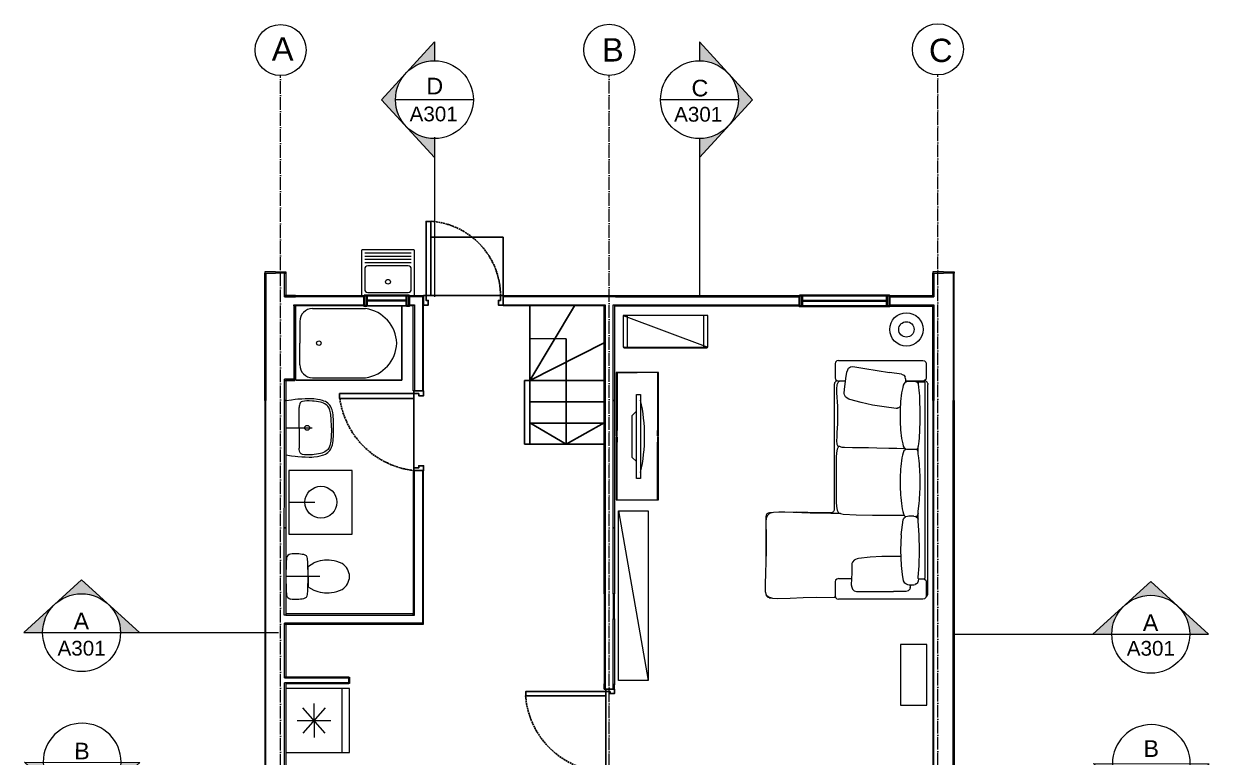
# Model space of a CAD drawing. Header units: metres. Extents: x 2187 to 7012, y 1292 to 6887.
# Drawn here: x 4467 to 5586, y 6195 to 6887 of the extents above; entities that cross this region are included whole.
import ezdxf

# ---------------------------------------------------------------- set-up
doc = ezdxf.new("R2010")
doc.units = ezdxf.units.M
doc.header["$LTSCALE"] = 5
doc.header["$MEASUREMENT"] = 0
doc.linetypes.add('ACAD_ISO02W100', pattern=[15, 12, -3])
doc.linetypes.add('ACAD_ISO04W100', pattern=[30, 24, -3, 0, -3])
doc.layers.get('0').update_dxf_attribs({"color": 30})
doc.layers.add('_AUX', color=210, linetype='Continuous', lineweight=18, plot=False)
doc.layers.add('A-ANNO-SCRN', color=30, linetype='Continuous')
for name, color, linetype, lineweight in [('A-ANNO-SYMB', 3, 'Continuous', 18), ('A-DETL-MCUT', 4, 'Continuous', 25), ('A-DOOR-FULL', 4, 'Continuous', 25), ('A-ELEV-MBE1', 7, 'Continuous', 35), ('A-ELEV-MBE2', 4, 'Continuous', 25), ('A-FURN', 8, 'Continuous', 18)]:
    doc.layers.add(name, color=color, linetype=linetype, lineweight=lineweight)
doc.styles.add('ARIAL', font='Arial.ttf')
doc.styles.get("Standard").update_dxf_attribs({"font": 'Arial.ttf'})

# ---------------------------------------------------------------- blocks, each defined once
blk = doc.blocks.new('Sezioni')
h = blk.add_hatch(color=256)
h.dxf.hatch_style = 1
h.paths.add_polyline_path([(52264, 47220.9), (52417.6, 47220.9, -1), (53052.6, 47220.9), (53206.2, 47220.9), (52735.1, 47651.7)])
blk.add_lwpolyline([(52264, 47220.9), (53206.2, 47220.9), (52735.1, 47651.7)], close=True)
blk.add_circle((52735.1, 47220.9), 317.5)

msp = doc.modelspace()

# ---------------------------------------------------------------- hatches: boundary and pattern name
at = {"layer": 'A-ANNO-SCRN'}
h = msp.add_hatch(color=3, dxfattribs=at)
h.dxf.hatch_style = 1
h.paths.add_polyline_path([(5131.9, 6790.4), (5154.7, 6815.2), (5131.9, 6840, -0.187354), (5141.6, 6815.2, -0.187354)])
h.paths.add_polyline_path([(5131.9, 6790.4, -0.210523), (5104.8, 6778.5), (5104.8, 6760.7)])
at = {"layer": 'A-ANNO-SYMB'}
h = msp.add_hatch(color=256, dxfattribs=at)
h.dxf.hatch_style = 1
h.paths.add_polyline_path([(4854.8, 6869.7), (4854.8, 6852, 1), (4854.8, 6778.5), (4854.8, 6760.7), (4804.9, 6815.2)])
h = msp.add_hatch(color=256, dxfattribs=at)
h.dxf.hatch_style = 1
h.paths.add_polyline_path([(5104.8, 6869.7), (5104.8, 6852, -0.210523), (5131.9, 6840)])

# ---------------------------------------------------------------- linework, layer by layer
at = {"layer": '_AUX', "color": 0}
msp.add_lwpolyline([(4774.8, 6259.9), (4714.7, 6259.9), (4714.7, 6199.8), (4774.8, 6199.8)], close=True, dxfattribs=at)
at = {"layer": 'A-ANNO-SYMB', "linetype": 'ACAD_ISO04W100', "ltscale": 0.1}
for p, q in [((4709.7, 5703.3), (4709.7, 6837.9)), ((5019.7, 5703.5), (5019.7, 6838)), ((5329.7, 5704.1), (5329.7, 6838.6))]:
    msp.add_line(p, q, dxfattribs=at)
at = {"layer": 'A-ANNO-SYMB'}
for p, q in [((4891.5, 6815.2), (4818, 6815.2)), ((5141.6, 6815.2), (5068.1, 6815.2)), ((4854.8, 6779.8), (4854.8, 6629.4)), ((5104.8, 6778.5), (5104.8, 6629.4)), ((4557.3, 6312.7), (4707.8, 6312.7)), ((5344.6, 6311.2), (5495.1, 6311.2))]:
    msp.add_line(p, q, dxfattribs=at)
at = {"layer": 'A-ANNO-SYMB', "color": 7}
for p, q in [((4722.2, 6620.7), (4722.2, 6550.6)), ((4723.2, 6550.6), (4723.2, 6620.7)), ((5024.5, 6621.9), (5199.1, 6621.9)), ((5024.5, 6620.9), (5201.6, 6620.5)), ((5025.6, 6630.5), (5201.6, 6630.5)), ((5025.6, 6629.4), (5199.1, 6629.4)), ((5281.6, 6630.5), (5324.8, 6630.5)), ((5284.1, 6629.4), (5326, 6629.4)), ((5284.1, 6621.9), (5326, 6621.9)), ((5281.6, 6620.5), (5324.8, 6620.5)), ((4722.2, 6550.6), (4714.7, 6550.6)), ((5015, 6459.5), (5015, 6259.3)), ((4714.7, 6411.5), (4714.7, 6329.2)), ((5016, 6349.4), (5016, 6260)), ((5024.5, 6349.4), (5023.5, 6349.4)), ((5023.5, 6349.4), (5023.5, 6325.7)), ((5024.5, 6325.7), (5024.5, 6349.4)), ((4714.7, 6320.7), (4714.7, 6270)), ((4714.7, 6265.5), (4714.7, 6206.3)), ((5024.5, 6259.3), (5024.5, 6264.3))]:
    msp.add_line(p, q, dxfattribs=at)
at = {"layer": 'A-ANNO-SYMB', "color": 7, "ltscale": 0.25}
msp.add_line((4786.5, 6630.5), (4835.5, 6630.5), dxfattribs=at)
at = {"layer": 'A-ANNO-SYMB'}
for points in [[(4854.8, 6778.5), (4854.8, 6760.7), (4804.9, 6815.2), (4854.8, 6869.7), (4854.8, 6852)], [(5104.8, 6778.5), (5104.8, 6760.7), (5154.7, 6815.2), (5104.8, 6869.7), (5104.8, 6852)]]:
    msp.add_lwpolyline(points, dxfattribs=at)
at = {"layer": 'A-ANNO-SYMB', "color": 7}
for points in [[(4704.9, 6652.8), (4694.7, 6652.8), (4694.7, 6651.7), (4704.9, 6651.7)], [(4704.9, 6652.8), (4714.7, 6652.8), (4714.7, 6651.7), (4704.9, 6651.7)], [(4713.5, 6629.4), (4713.5, 6651.7), (4714.7, 6651.7), (4714.7, 6629.4)], [(5335, 6652.8), (5324.8, 6652.8), (5324.8, 6651.7), (5335, 6651.7)], [(5324.8, 6629.4), (5324.8, 6651.7), (5326, 6651.7), (5326, 6629.4)], [(5335, 6652.8), (5345.2, 6652.8), (5345.2, 6651.7), (5335, 6651.7)], [(4723.7, 6630.5), (4713.5, 6630.5), (4713.5, 6629.4), (4723.7, 6629.4)], [(4788.5, 6629.4), (4714.7, 6629.4), (4714.7, 6630.5), (4788.5, 6630.5)], [(4722.2, 6620.7), (4722.2, 6620.7), (4722.2, 6621.9), (4788.5, 6621.9)], [(4788.5, 6620.7), (4722.2, 6620.7)], [(4844.5, 6630.5), (4844.5, 6629.4), (4831, 6629.4), (4831, 6630.5), (4844.5, 6630.5)], [(4831, 6621.9), (4834.8, 6621.9), (4834.8, 6620.7), (4831, 6620.7)], [(5025.6, 6629.4), (4919.6, 6629.4), (4919.6, 6630.5), (5025.6, 6630.5)], [(5326, 6621.9), (5326, 6531.6), (5324.8, 6531.6), (5324.8, 6621.9)], [(4714.7, 6550.6), (4714.7, 6531.6), (4713.5, 6531.6), (4713.5, 6551.7)], [(4723.2, 6551.7), (4713.5, 6551.7), (4713.5, 6550.6), (4723.2, 6550.6)], [(5015, 6349.4), (5015, 6411.5), (5016, 6411.5), (5016, 6349.4)], [(5023.5, 6349.4), (5023.5, 6411.5), (5024.5, 6411.5), (5024.5, 6349.4)], [(4713.5, 6270), (4713.5, 6321.7)], [(5023.5, 6259.3), (5023.5, 6325.7), (5024.5, 6325.7), (5024.5, 6263.6)], [(4713.5, 6270), (4774.2, 6270), (4774.2, 6270.6), (4713.5, 6270.6)], [(4714.7, 6206.3), (4714.7, 6171.2), (4713.5, 6171.2), (4713.5, 6265.5)], [(4714.7, 6264.9), (4774.2, 6264.9), (4774.2, 6265.5), (4713.5, 6265.5)]]:
    msp.add_lwpolyline(points, dxfattribs=at)
for points in [[(4694.7, 6531.6), (4694.7, 6651.7), (4695.9, 6651.7), (4695.9, 6531.6)], [(5345.2, 6531.6), (5345.2, 6651.7), (5344, 6651.7), (5344, 6531.6)], [(4836, 6621.9), (4836, 6540.6), (4834.8, 6540.6), (4834.8, 6621.9)], [(4844.5, 6629.4), (4843.5, 6629.4), (4843.5, 6540.6), (4844.5, 6540.6)], [(4919.6, 6621.9), (5016, 6621.9), (5016, 6620.9), (4919.6, 6620.9)], [(5016, 6620.9), (5016, 6531.6), (5015, 6531.6), (5015, 6620.9)], [(5024.5, 6621.9), (5024.5, 6531.6), (5023.5, 6531.6), (5023.5, 6621.9)], [(4695.9, 6411.5), (4695.9, 6531.6), (4694.7, 6531.6), (4694.7, 6411.5)], [(4713.1, 6329.2), (4713.5, 6531.6), (4714.7, 6531.6), (4714.7, 6329.2)], [(5016, 6531.6), (5016, 6411.5), (5015, 6411.5), (5015, 6531.6)], [(5024.5, 6531.6), (5024.5, 6411.5), (5023.5, 6411.5), (5023.5, 6531.6)], [(5326, 6411.5), (5326, 6531.6), (5324.8, 6531.6), (5324.8, 6411.5)], [(5344, 6411.5), (5344, 6531.6), (5345.2, 6531.6), (5345.2, 6411.5)], [(4836, 6465.5), (4834.6, 6465.5), (4834.6, 6329.2), (4836, 6329.2)], [(4843.5, 6321.7), (4844.5, 6321.7), (4844.5, 6465.5), (4843.5, 6465.5)], [(4695.9, 6291.3), (4695.9, 6411.5), (4694.7, 6411.5), (4694.7, 6291.3)], [(5326, 6291.3), (5326, 6411.5), (5324.8, 6411.5), (5324.8, 6291.3)], [(5344, 6291.3), (5344, 6411.5), (5345.2, 6411.5), (5345.2, 6291.3)], [(4834.6, 6329.2), (4834.6, 6330.4), (4714.7, 6330.4), (4714.7, 6329.2)], [(4844.5, 6320.7), (4844.5, 6321.7), (4713.5, 6321.7), (4713.5, 6320.7)], [(4695.9, 6171.2), (4695.9, 6291.3), (4694.7, 6291.3), (4694.7, 6171.2)], [(5326, 6171.2), (5326, 6291.3), (5324.8, 6291.3), (5324.8, 6171.2)], [(5344, 6171.2), (5344, 6291.3), (5345.2, 6291.3), (5345.2, 6171.2)], [(4774.2, 6264.9), (4774.2, 6270.6), (4774.8, 6270.6), (4774.8, 6264.9)]]:
    msp.add_lwpolyline(points, close=True, dxfattribs=at)
at = {"layer": 'A-ANNO-SYMB'}
for centre, radius in [((4709.7, 6862), 24.1), ((5019.7, 6862.2), 24.1), ((5329.7, 6862.7), 24.1), ((4854.8, 6815.2), 36.7), ((5104.8, 6815.2), 36.7)]:
    msp.add_circle(centre, radius, dxfattribs=at)
at = {"layer": 'A-DETL-MCUT'}
for p, q in [((4824.2, 6550.7), (4824.2, 6620.7)), ((4847, 6630.5), (4917.1, 6630.5)), ((4722.2, 6550.6), (4723.2, 6550.6)), ((4724.2, 6550.7), (4824.2, 6550.7)), ((5015, 6264.3), (5015, 6259.3)), ((5015, 6259.3), (5016.5, 6259.3)), ((5016, 6260), (5016, 6259.3))]:
    msp.add_line(p, q, dxfattribs=at)
at = {"layer": 'A-DETL-MCUT', "color": 0}
msp.add_line((4713.5, 6411.5), (4714.7, 6411.5), dxfattribs=at)
at = {"layer": 'A-DETL-MCUT', "color": 4}
for points in [[(4788.5, 6630.5), (4791, 6630.5), (4791, 6620.7), (4788.5, 6620.7)], [(4828.5, 6630.5), (4831, 6630.5), (4831, 6620.7), (4828.5, 6620.7)]]:
    msp.add_lwpolyline(points, close=True, dxfattribs=at)
at = {"layer": 'A-DOOR-FULL'}
for p, q in [((4835.5, 6468), (4835.5, 6538.1)), ((5016.5, 6181.5), (5016.5, 6253.1))]:
    msp.add_line(p, q, dxfattribs=at)
for points in [[(4851.5, 6700.5), (4851.5, 6630.5), (4847, 6630.5), (4847, 6700.5), (4851.5, 6700.5)], [(4847, 6630.5), (4844.5, 6630.5), (4844.5, 6621.5), (4849, 6621.5), (4849, 6626), (4847, 6626), (4847, 6630.5)], [(4917.1, 6630.5), (4919.6, 6630.5), (4919.6, 6621.5), (4915.1, 6621.5), (4915.1, 6626), (4917.1, 6626), (4917.1, 6630.5)], [(4765.4, 6533.6), (4835.5, 6533.6), (4835.5, 6538.1), (4765.4, 6538.1), (4765.4, 6533.6)], [(4835.5, 6538.1), (4835.5, 6540.6), (4844.5, 6540.6), (4844.5, 6536.1), (4840, 6536.1), (4840, 6538.1), (4835.5, 6538.1)], [(4835.5, 6468), (4835.5, 6465.5), (4844.5, 6465.5), (4844.5, 6470), (4840, 6470), (4840, 6468), (4835.5, 6468)], [(4940.9, 6253.1), (5016.5, 6253.1), (5016.5, 6257.1), (4940.9, 6257.1), (4940.9, 6253.1)], [(5016.5, 6257.1), (5016.5, 6259.3), (5024.5, 6259.3), (5024.5, 6255.3), (5020.5, 6255.3), (5020.5, 6257.1), (5016.5, 6257.1)]]:
    msp.add_lwpolyline(points, dxfattribs=at)
at = {"layer": 'A-DOOR-FULL', "linetype": 'ACAD_ISO02W100', "ltscale": 0.03}
for centre, radius, start, end in [((4846.8, 6630.4), 70.3, 0.0864, 86.1093), ((4844.3, 6544.7), 79.6, 188.0383, 264.0295), ((5018.2, 6259), 77.6, 184.4047, 268.7104)]:
    msp.add_arc(centre, radius, start, end, dxfattribs=at)
at = {"layer": 'A-ELEV-MBE1', "color": 0}
msp.add_line((4791, 6630.5), (4828.5, 6630.5), dxfattribs=at)
at = {"layer": 'A-ELEV-MBE1', "color": 4, "linetype": 'Continuous'}
for p, q in [((4791, 6625.8), (4828.5, 6625.8)), ((5201.6, 6625.6), (5281.6, 6625.6))]:
    msp.add_line(p, q, dxfattribs=at)
at = {"layer": 'A-ELEV-MBE1'}
for p, q in [((5199.1, 6630.5), (5284.1, 6630.5)), ((5199.1, 6620.5), (5284.1, 6620.5))]:
    msp.add_line(p, q, dxfattribs=at)
at = {"layer": 'A-ELEV-MBE1', "color": 4}
for points in [[(4788.5, 6630.7), (4791, 6630.7), (4791, 6620.7), (4788.5, 6620.7)], [(4828.5, 6630.5), (4831, 6630.5), (4831, 6620.7), (4828.5, 6620.7)], [(5199.1, 6630.5), (5201.6, 6630.5), (5201.6, 6620.5), (5199.1, 6620.5)], [(5281.6, 6630.5), (5284.1, 6630.5), (5284.1, 6620.5), (5281.6, 6620.5)]]:
    msp.add_lwpolyline(points, close=True, dxfattribs=at)
at = {"layer": 'A-ELEV-MBE2', "color": 7}
msp.add_line((4788.5, 6620.7), (4831, 6620.7), dxfattribs=at)
at = {"layer": 'A-ELEV-MBE2'}
for p, q in [((4944.9, 6590.2), (4979.2, 6589.8)), ((4979.2, 6589.8), (4979.2, 6490.5)), ((4939.9, 6550.4), (4939.9, 6490.3)), ((4944.9, 6550.4), (4944.9, 6490.3)), ((4944.9, 6510.5), (4979.2, 6490.5)), ((4979.2, 6490.5), (5015, 6510.5)), ((4939.9, 6490.3), (4944.9, 6490.3))]:
    msp.add_line(p, q, dxfattribs=at)
for points in [[(4851.5, 6685.5), (4919.6, 6685.5), (4919.6, 6630.5), (4847, 6630.5), (4847, 6685.5)], [(4944.9, 6550.4), (4944.9, 6620.9)], [(4944.9, 6550.4), (4986.9, 6620.9)], [(4944.9, 6550.4), (5015, 6585.9)], [(4944.9, 6550.4), (4939.9, 6550.4)], [(4944.9, 6550.4), (5015, 6550.4)], [(4944.9, 6530.4), (5015, 6530.4)], [(4944.9, 6510.3), (5015, 6510.3)], [(4944.9, 6490.3), (5015, 6490.3)]]:
    msp.add_lwpolyline(points, dxfattribs=at)
at = {"layer": 'A-FURN', "ltscale": 0.25}
for p, q in [((4786, 6673), (4786, 6631)), ((4835.5, 6673.5), (4786.5, 6673.5)), ((4833, 6670.5), (4789, 6670.5)), ((4833, 6667.5), (4789, 6667.5)), ((4836, 6631), (4836, 6673)), ((4833, 6664.5), (4789, 6664.5)), ((4833, 6661.5), (4789, 6661.5)), ((4789, 6655.5), (4789, 6636.5)), ((4830, 6658.5), (4792, 6658.5)), ((4833, 6636.5), (4833, 6655.5)), ((4792, 6633.5), (4830, 6633.5))]:
    msp.add_line(p, q, dxfattribs=at)
at = {"layer": 'A-FURN'}
for p, q in [((4724.2, 6550.7), (4724.2, 6620.7)), ((4739.8, 6618.2), (4789.9, 6618.2)), ((5112.7, 6611.8), (5032.7, 6611.8)), ((5032.7, 6611.8), (5032.7, 6581.8)), ((5032.7, 6611.8), (5112.7, 6581.8)), ((5112.7, 6581.8), (5112.7, 6611.8)), ((4727.8, 6606.2), (4727.8, 6585.7)), ((4727.8, 6565.1), (4727.8, 6585.7)), ((5032.7, 6581.8), (5112.7, 6581.8)), ((5233.1, 6567.7), (5232.7, 6566.1)), ((5232.7, 6566.1), (5232.7, 6553.1)), ((5234.3, 6568.9), (5233.1, 6567.7)), ((5235.9, 6569.3), (5234.3, 6568.9)), ((5235.9, 6569.3), (5315.5, 6569.3)), ((5315.5, 6569.3), (5317.1, 6568.9)), ((5317.1, 6568.9), (5318.3, 6567.7)), ((5318.3, 6567.7), (5318.7, 6566.1)), ((5318.7, 6566.1), (5318.7, 6553.1)), ((5066.1, 6557.9), (5026.1, 6557.9)), ((5026.1, 6557.9), (5026.1, 6498.4)), ((5026.1, 6557.9), (5026.1, 6498.4)), ((5026.1, 6557.9), (5046.1, 6557.9)), ((5026.1, 6557.9), (5027.1, 6557.9)), ((5027.1, 6557.9), (5027.1, 6552.9)), ((5065.1, 6557.9), (5065.1, 6552.9)), ((5066.1, 6498.4), (5066.1, 6557.9)), ((5243, 6552.3), (5243.7, 6558.3)), ((5243.7, 6558.3), (5244.6, 6560.4)), ((5244.6, 6560.4), (5245.4, 6562.1)), ((5245.4, 6562.1), (5247.2, 6563.3)), ((5247.2, 6563.3), (5249.4, 6563.5)), ((5249.4, 6563.5), (5260.9, 6561.7)), ((5260.9, 6561.7), (5272.5, 6559.9)), ((5272.5, 6559.9), (5284, 6558.1)), ((5295.5, 6556.4), (5284, 6558.1)), ((5295.5, 6556.4), (5297.6, 6555.5)), ((5297.6, 6555.5), (5298.9, 6553.8)), ((5299.1, 6551.9), (5298.9, 6553.8)), ((4739.8, 6553.1), (4789.9, 6553.1)), ((5027.1, 6552.9), (5026.1, 6552.9)), ((5027.1, 6552.9), (5027.1, 6503.4)), ((5065.1, 6552.9), (5066.1, 6552.9)), ((5065.1, 6552.9), (5065.1, 6503.4)), ((5232.7, 6553.1), (5233.1, 6551.5)), ((5233.1, 6551.5), (5234.3, 6550.3)), ((5233.1, 6551.5), (5233.1, 6551.5)), ((5234.3, 6550.3), (5235.9, 6549.9)), ((5234.3, 6550.3), (5234.3, 6550.3)), ((5242.7, 6549.9), (5235.9, 6549.9)), ((5235.9, 6549.9), (5235.9, 6549.9)), ((5241.2, 6538.2), (5241.7, 6542.3)), ((5241.7, 6542.3), (5242.3, 6547)), ((5242.3, 6547), (5243, 6552.3)), ((5299.1, 6551.9), (5299.3, 6549.7)), ((5299.3, 6549.7), (5299.1, 6548.8)), ((5299.1, 6548.7), (5299.1, 6548.8)), ((5299.1, 6548.7), (5299.1, 6548.7)), ((5315.5, 6549.9), (5299.3, 6549.9)), ((5311.2, 6548.9), (5311.1, 6548.4)), ((5311.1, 6547.4), (5311.1, 6548.4)), ((5311.2, 6548.9), (5311.5, 6549.2)), ((5311.5, 6549.2), (5311.9, 6549.3)), ((5311.9, 6549.3), (5316.6, 6549.3)), ((5317.1, 6550.3), (5315.5, 6549.9)), ((5315.5, 6549.9), (5315.5, 6549.9)), ((5316.6, 6549.3), (5317, 6549.2)), ((5317, 6549.2), (5317.3, 6548.9)), ((5318.3, 6551.5), (5317.1, 6550.3)), ((5317.3, 6548.9), (5317.4, 6548.4)), ((5317.4, 6548.4), (5317.4, 6364.2)), ((5318.7, 6553.1), (5318.3, 6551.5)), ((5319.8, 6548.3), (5319.5, 6549)), ((5320.1, 6547.6), (5319.8, 6548.3)), ((5320.1, 6547.6), (5320.2, 6546.8)), ((5320.2, 6349.4), (5320.2, 6546.8)), ((4719.9, 6532), (4714.7, 6531.3)), ((4714.7, 6531.3), (4714.7, 6505.8)), ((4723.5, 6532.4), (4719.9, 6532)), ((4726, 6532.7), (4723.5, 6532.4)), ((4729.8, 6533), (4726, 6532.7)), ((4732.9, 6533.2), (4729.8, 6533)), ((4734.4, 6531.2), (4732.1, 6531)), ((4736.6, 6533.3), (4732.9, 6533.2)), ((4736.6, 6531.2), (4734.4, 6531.2)), ((4739.1, 6533.2), (4736.6, 6533.3)), ((4739.7, 6531.1), (4736.6, 6531.2)), ((4741, 6533.1), (4739.1, 6533.2)), ((4741.5, 6530.9), (4739.7, 6531.1)), ((4744.5, 6532.6), (4741, 6533.1)), ((4746.9, 6532.2), (4744.5, 6532.6)), ((4749.3, 6531.6), (4746.9, 6532.2)), ((4750.6, 6531.1), (4749.3, 6531.6)), ((4752, 6530.5), (4750.6, 6531.1)), ((5241.6, 6536.9), (5241.2, 6538.2)), ((5242.7, 6534.9), (5241.6, 6536.9)), ((5244.1, 6533.9), (5242.7, 6534.9)), ((5245.6, 6532.9), (5244.1, 6533.9)), ((5246.7, 6532.5), (5245.6, 6532.9)), ((5257.2, 6529.6), (5246.7, 6532.5)), ((4727.4, 6527.3), (4727.3, 6526.1)), ((4727.3, 6526.1), (4727.3, 6524.9)), ((4727.3, 6505.8), (4727.3, 6524.9)), ((4727.7, 6528.5), (4727.4, 6527.3)), ((4728.3, 6529.5), (4727.7, 6528.5)), ((4729.1, 6530.2), (4728.3, 6529.5)), ((4730.3, 6530.8), (4729.1, 6530.2)), ((4732.1, 6531), (4730.3, 6530.8)), ((4743.4, 6530.7), (4741.5, 6530.9)), ((4745.5, 6530.3), (4743.4, 6530.7)), ((4747.2, 6529.9), (4745.5, 6530.3)), ((4748.7, 6529.6), (4747.2, 6529.9)), ((4750.2, 6529), (4748.7, 6529.6)), ((4751.5, 6528.4), (4750.2, 6529)), ((4752.8, 6527.4), (4751.5, 6528.4)), ((4753.1, 6529.9), (4752, 6530.5)), ((4753.5, 6526.8), (4752.8, 6527.4)), ((4754.1, 6529.1), (4753.1, 6529.9)), ((4754.2, 6526.1), (4753.5, 6526.8)), ((4755.2, 6528.1), (4754.1, 6529.1)), ((4754.8, 6525.2), (4754.2, 6526.1)), ((4755.4, 6524.4), (4754.8, 6525.2)), ((4756, 6527.1), (4755.2, 6528.1)), ((4755.8, 6523.4), (4755.4, 6524.4)), ((4756.2, 6522.4), (4755.8, 6523.4)), ((4756.7, 6526.1), (4756, 6527.1)), ((4756.5, 6521.2), (4756.2, 6522.4)), ((4756.8, 6519.9), (4756.5, 6521.2)), ((4757.3, 6525.1), (4756.7, 6526.1)), ((4757, 6518.4), (4756.8, 6519.9)), ((4757.8, 6524.1), (4757.3, 6525.1)), ((4758.3, 6522.9), (4757.8, 6524.1)), ((4758.6, 6521.6), (4758.3, 6522.9)), ((4758.9, 6519.9), (4758.6, 6521.6)), ((4759.2, 6518), (4758.9, 6519.9)), ((5267.9, 6527.3), (5257.2, 6529.6)), ((5278.9, 6525.5), (5267.9, 6527.3)), ((5290.2, 6524.1), (5278.9, 6525.5)), ((5291.4, 6524.2), (5290.2, 6524.1)), ((5292.3, 6524.6), (5291.4, 6524.2)), ((5292.3, 6524.6), (5294.3, 6525.8)), ((5294.3, 6525.8), (5294.5, 6526.3)), ((4757.2, 6516.8), (4757, 6518.4)), ((4757.3, 6515.1), (4757.2, 6516.8)), ((4757.4, 6513.4), (4757.3, 6515.1)), ((4757.5, 6511.6), (4757.4, 6513.4)), ((4757.6, 6509.6), (4757.5, 6511.6)), ((4757.6, 6507.5), (4757.6, 6509.6)), ((4759.4, 6516.1), (4759.2, 6518)), ((4759.5, 6514), (4759.4, 6516.1)), ((4759.6, 6511.9), (4759.5, 6514)), ((4759.7, 6509.6), (4759.6, 6511.9)), ((4759.7, 6507.3), (4759.7, 6509.7)), ((4714.7, 6505.8), (4714.7, 6480.3)), ((4714.7, 6505.8), (4739.5, 6505.8)), ((4727.3, 6505.8), (4727.3, 6486.7)), ((4757.4, 6498.1), (4757.3, 6496.5)), ((4757.5, 6499.9), (4757.4, 6498.1)), ((4757.6, 6501.9), (4757.5, 6499.9)), ((4757.6, 6505.8), (4757.6, 6507.5)), ((4757.6, 6505.8), (4757.6, 6504)), ((4757.6, 6504), (4757.6, 6501.9)), ((4759.4, 6495.5), (4759.5, 6497.6)), ((4759.5, 6497.5), (4759.6, 6499.6)), ((4759.6, 6499.6), (4759.7, 6501.9)), ((4759.7, 6505.8), (4759.7, 6507.3)), ((4759.7, 6504.2), (4759.7, 6505.8)), ((4759.7, 6501.9), (4759.7, 6504.2)), ((5027.1, 6503.4), (5026.1, 6503.4)), ((5026.1, 6498.4), (5027.1, 6498.4)), ((5027.1, 6498.4), (5027.1, 6503.4)), ((5065.1, 6498.4), (5065.1, 6503.4)), ((5065.1, 6503.4), (5066.1, 6503.4)), ((5066.1, 6498.4), (5065.1, 6498.4)), ((4727.3, 6485.4), (4727.3, 6486.7)), ((4754.8, 6486.3), (4754.2, 6485.5)), ((4755.4, 6487.2), (4754.8, 6486.3)), ((4755.8, 6488.1), (4755.4, 6487.2)), ((4756.2, 6489.2), (4755.8, 6488.1)), ((4756.5, 6490.3), (4756.2, 6489.2)), ((4756.8, 6491.6), (4756.5, 6490.3)), ((4756.7, 6485.4), (4757.3, 6486.5)), ((4757, 6493.1), (4756.8, 6491.6)), ((4757.2, 6494.7), (4757, 6493.1)), ((4757.3, 6496.5), (4757.2, 6494.7)), ((4757.3, 6486.5), (4757.8, 6487.5)), ((4757.8, 6487.5), (4758.3, 6488.7)), ((4758.3, 6488.7), (4758.6, 6489.9)), ((4758.6, 6489.9), (4758.9, 6491.6)), ((4758.9, 6491.6), (4759.2, 6493.5)), ((4759.2, 6493.5), (4759.4, 6495.5)), ((5026.1, 6497.4), (5026.1, 6437.9)), ((5027.1, 6497.4), (5026.1, 6497.4)), ((5027.1, 6492.4), (5026.1, 6492.4)), ((5027.1, 6497.4), (5027.1, 6492.4)), ((5027.1, 6442.9), (5027.1, 6492.4)), ((5065.1, 6497.4), (5065.1, 6492.4)), ((5065.1, 6497.4), (5066.1, 6497.4)), ((5065.1, 6442.9), (5065.1, 6492.4)), ((5065.1, 6492.4), (5066.1, 6492.4)), ((5066.1, 6437.9), (5066.1, 6497.4)), ((5311.1, 6481.1), (5311.1, 6488.3)), ((4714.7, 6480.3), (4719.9, 6479.5)), ((4719.9, 6479.5), (4723.5, 6479.1)), ((4723.5, 6479.1), (4726, 6478.8)), ((4726, 6478.8), (4729.8, 6478.5)), ((4727.4, 6484.2), (4727.3, 6485.4)), ((4727.7, 6483), (4727.4, 6484.2)), ((4728.3, 6482.1), (4727.7, 6483)), ((4729.1, 6481.3), (4728.3, 6482.1)), ((4730.3, 6480.8), (4729.1, 6481.3)), ((4729.8, 6478.5), (4732.9, 6478.4)), ((4732.1, 6480.5), (4730.3, 6480.8)), ((4734.4, 6480.4), (4732.1, 6480.5)), ((4732.9, 6478.4), (4736.6, 6478.2)), ((4736.6, 6480.3), (4734.4, 6480.4)), ((4739.7, 6480.5), (4736.6, 6480.3)), ((4736.6, 6478.2), (4739.1, 6478.3)), ((4739.1, 6478.3), (4741, 6478.5)), ((4741.5, 6480.6), (4739.7, 6480.5)), ((4741, 6478.5), (4744.5, 6478.9)), ((4743.4, 6480.9), (4741.5, 6480.6)), ((4745.5, 6481.2), (4743.4, 6480.9)), ((4744.5, 6478.9), (4746.9, 6479.4)), ((4747.2, 6481.6), (4745.5, 6481.2)), ((4746.9, 6479.4), (4749.3, 6480)), ((4748.7, 6482), (4747.2, 6481.6)), ((4750.2, 6482.5), (4748.7, 6482)), ((4749.3, 6480), (4750.6, 6480.4)), ((4751.5, 6483.2), (4750.2, 6482.5)), ((4750.6, 6480.4), (4752, 6481)), ((4752.8, 6484.1), (4751.5, 6483.2)), ((4752, 6481), (4753.1, 6481.7)), ((4753.5, 6484.8), (4752.8, 6484.1)), ((4753.1, 6481.7), (4754.1, 6482.5)), ((4754.2, 6485.5), (4753.5, 6484.8)), ((4754.1, 6482.5), (4755.2, 6483.5)), ((4755.2, 6483.5), (4756, 6484.4)), ((4756, 6484.4), (4756.7, 6485.4)), ((5027.1, 6442.9), (5026.1, 6442.9)), ((5027.1, 6437.9), (5027.1, 6442.9)), ((5065.1, 6437.9), (5065.1, 6442.9)), ((5065.1, 6442.9), (5066.1, 6442.9)), ((5026.1, 6437.9), (5066.1, 6437.9)), ((5028.5, 6267.6), (5028.5, 6427.6)), ((5028.5, 6427.6), (5056.5, 6427.6)), ((5028.5, 6427.6), (5056.5, 6267.6)), ((5056.5, 6427.6), (5056.5, 6267.6)), ((5296.9, 6419.1), (5297.7, 6420.7)), ((5297.7, 6420.7), (5299.3, 6421.8)), ((5299, 6421.9), (5299.3, 6421.8)), ((5307.1, 6422.5), (5308.2, 6422.1)), ((5308.2, 6422.1), (5308.3, 6422.1)), ((5309.3, 6421.8), (5310.7, 6420.7)), ((5310.3, 6422.9), (5311, 6424.6)), ((5310.3, 6422.9), (5310.3, 6422.9)), ((5310.7, 6420.7), (5311.1, 6419.8)), ((5311.1, 6424.9), (5311, 6424.6)), ((5311.1, 6417.7), (5311.1, 6427.3)), ((5295.1, 6404.8), (5296.9, 6419.1)), ((5295.1, 6404.8), (5294.5, 6390.4)), ((5294.5, 6390.4), (5295.1, 6376.1)), ((4735.8, 6365.6), (4735.8, 6375.1)), ((4736.1, 6375.5), (4740.9, 6378.5)), ((5249.2, 6379.1), (5248.5, 6377.8)), ((5248.5, 6377.8), (5248.5, 6373.7)), ((5250.6, 6380.9), (5249.2, 6379.1)), ((5252.1, 6381.7), (5250.6, 6380.9)), ((5253.7, 6382.4), (5252.1, 6381.7)), ((5254.9, 6382.7), (5253.7, 6382.4)), ((5265.7, 6383.9), (5254.9, 6382.7)), ((5276.7, 6384.5), (5265.7, 6383.9)), ((5287.8, 6384.6), (5276.7, 6384.5)), ((5294.7, 6384.4), (5287.8, 6384.6)), ((5295.1, 6376.1), (5296.1, 6367.4)), ((4746.6, 6365.6), (4714.7, 6365.6)), ((4735.8, 6365.6), (4735.8, 6356.2)), ((5235.9, 6363.7), (5234.3, 6363.2)), ((5235.9, 6363.7), (5248.2, 6363.7)), ((5248.2, 6363.6), (5248, 6357.7)), ((5248.4, 6369), (5248.2, 6363.6)), ((5248.5, 6373.7), (5248.4, 6369)), ((5311.1, 6364.2), (5311.1, 6365)), ((5311.2, 6363.8), (5311.1, 6364.2)), ((5311.2, 6363.8), (5311.5, 6363.5)), ((5311.4, 6361.7), (5311.6, 6363.5)), ((5311.5, 6363.5), (5311.9, 6363.4)), ((5311.9, 6363.4), (5316.6, 6363.4)), ((5316.5, 6363.4), (5317.1, 6363.2)), ((5316.6, 6363.4), (5317, 6363.5)), ((5317, 6363.5), (5317.3, 6363.8)), ((5317.3, 6363.8), (5317.4, 6364.2)), ((4736.1, 6355.7), (4740.9, 6352.8)), ((5233.1, 6362.1), (5232.7, 6360.5)), ((5232.7, 6360.5), (5232.7, 6347.4)), ((5234.3, 6363.2), (5233.1, 6362.1)), ((5248, 6357.7), (5248.6, 6355.5)), ((5248.5, 6355.6), (5248.6, 6355.5)), ((5248.6, 6355.5), (5249.1, 6353.6)), ((5249.1, 6353.6), (5250.6, 6352.1)), ((5250.6, 6352.1), (5252.8, 6351.6)), ((5299.4, 6358.9), (5299.7, 6358.7)), ((5301.6, 6352.1), (5299.5, 6351.6)), ((5299.7, 6358.7), (5301.1, 6358.2)), ((5301.1, 6358.2), (5302.5, 6357.8)), ((5301.6, 6352.1), (5303.2, 6353.6)), ((5302.5, 6357.8), (5307, 6357.8)), ((5303.7, 6355.4), (5303.2, 6353.6)), ((5303.7, 6355.4), (5304.2, 6357.6)), ((5304.2, 6357.6), (5304.2, 6357.8)), ((5307, 6357.8), (5308.2, 6358.2)), ((5309.1, 6358.7), (5308.2, 6358.2)), ((5309.1, 6358.7), (5310.7, 6360.1)), ((5310.7, 6360.1), (5311.4, 6361.7)), ((5317.1, 6363.2), (5318.3, 6362.1)), ((5318.3, 6362.1), (5318.7, 6360.5)), ((5318.7, 6360.5), (5318.7, 6347.4)), ((5232.7, 6347.4), (5233.1, 6345.8)), ((5232.8, 6346.6), (5232.8, 6347)), ((5232.8, 6346.4), (5232.8, 6346.6)), ((5232.9, 6346.6), (5232.8, 6346.6)), ((5232.9, 6346.4), (5232.8, 6346.4)), ((5232.9, 6346.4), (5232.8, 6346.4)), ((5232.9, 6346.4), (5232.9, 6346.4)), ((5232.9, 6346.4), (5232.9, 6346.4)), ((5233.1, 6345.8), (5234.3, 6344.7)), ((5233.1, 6345.8), (5233.1, 6345.8)), ((5234.3, 6344.7), (5235.9, 6344.2)), ((5234.3, 6344.7), (5234.3, 6344.7)), ((5315.5, 6344.2), (5235.9, 6344.2)), ((5235.9, 6344.2), (5235.9, 6344.2)), ((5252.8, 6351.6), (5264.5, 6351.6)), ((5264.5, 6351.6), (5276.1, 6351.6)), ((5276.1, 6351.6), (5287.8, 6351.6)), ((5299.5, 6351.6), (5287.8, 6351.6)), ((5317.1, 6344.7), (5315.5, 6344.2)), ((5315.5, 6344.2), (5315.5, 6344.2)), ((5318.3, 6345.8), (5317.1, 6344.7)), ((5318.7, 6347.4), (5318.3, 6345.8)), ((5319.5, 6347.3), (5319.8, 6347.9)), ((5319.8, 6347.9), (5320.1, 6348.6)), ((5320.1, 6348.6), (5320.2, 6349.4)), ((5294.4, 6301.6), (5294.4, 6244.2)), ((5319.4, 6301.6), (5294.4, 6301.6)), ((5319.4, 6244.2), (5319.4, 6301.6)), ((5056.5, 6267.6), (5028.5, 6267.6)), ((4714.7, 6259.9), (4714.7, 6199.8)), ((4774.8, 6259.9), (4714.7, 6259.9)), ((4767.8, 6199.8), (4767.8, 6259.9)), ((4774.8, 6199.8), (4774.8, 6259.9)), ((4751.8, 6218), (4730.7, 6241.8)), ((4751.8, 6241.8), (4730.7, 6218)), ((4741.3, 6229.9), (4741.3, 6245.8)), ((5294.4, 6244.2), (5319.4, 6244.2)), ((4725.4, 6229.9), (4757.1, 6229.9)), ((4741.3, 6229.9), (4741.3, 6214)), ((4714.7, 6199.8), (4774.8, 6199.8))]:
    msp.add_line(p, q, dxfattribs=at)
for points in [[(5032.7, 6611.8), (5036.7, 6611.8), (5036.7, 6581.8)], [(5112.7, 6611.8), (5108.7, 6611.8), (5108.7, 6581.8), (5112.7, 6581.8)], [(5112.7, 6581.8), (5111.7, 6581.8), (5111.7, 6580.8), (5033.7, 6580.8), (5033.7, 6581.8), (5032.7, 6581.8)], [(5234.7, 6550.2), (5233.9, 6549.9), (5233.3, 6549.5), (5232.7, 6549), (5232.3, 6548.3), (5232.1, 6547.6), (5232, 6546.8), (5232, 6429), (5231.9, 6428.2), (5231.6, 6427.5), (5231.2, 6426.9), (5230.7, 6426.3), (5230.1, 6425.9), (5229.3, 6425.7), (5228.6, 6425.6), (5185.3, 6426.3)], [(5236.8, 6549.9), (5235.6, 6549), (5234.5, 6546.3), (5234.1, 6542.7), (5234.2, 6538.8), (5234.5, 6534.6), (5234.7, 6530.4), (5234.9, 6526.2), (5235, 6517.9), (5235, 6513.8), (5234.9, 6509.6), (5234.7, 6505.5), (5234.5, 6501.5), (5234.3, 6497.3), (5234.1, 6493.7), (5234.5, 6490.4), (5235.7, 6487.9), (5235.9, 6487.7)], [(5299.6, 6485.6), (5298.2, 6486.9), (5297.4, 6488.5), (5296.8, 6490.7), (5296.3, 6493.2), (5295.8, 6495.9), (5295.5, 6498.6), (5295.1, 6501.2), (5294.9, 6503.9), (5294.7, 6506.6), (5294.5, 6509.3), (5294.4, 6512), (5294.3, 6514.6), (5294.3, 6517.3), (5294.3, 6520), (5294.4, 6522.7), (5294.5, 6525.3), (5294.7, 6528), (5294.9, 6530.7), (5295.1, 6533.4), (5295.5, 6536), (5295.8, 6538.7), (5296.2, 6541.4), (5296.8, 6543.9), (5297.4, 6546.1), (5298.2, 6547.7), (5299.1, 6548.8), (5300.4, 6549.6), (5301.4, 6549.7), (5302.5, 6549.7), (5307.7, 6549.7), (5309.2, 6549.3), (5310, 6548.9), (5311, 6547.8), (5311.1, 6547.4)], [(5311.1, 6547.4), (5311.5, 6543.8), (5311.8, 6541.3), (5312, 6538.6), (5312.2, 6535.9), (5312.3, 6533.3), (5312.5, 6528), (5312.6, 6525.3), (5312.7, 6522.6), (5312.7, 6520), (5312.7, 6517.3), (5312.7, 6514.6), (5312.7, 6512), (5312.6, 6509.3), (5312.5, 6506.6), (5312.4, 6504), (5312.3, 6501.3), (5312.1, 6498.7), (5312, 6496), (5311.8, 6493.3), (5311.5, 6490.8), (5311.2, 6488.7), (5311.1, 6488.3)], [(5319.5, 6549), (5318.9, 6549.5), (5318.3, 6549.9), (5317.6, 6550.2), (5316.9, 6550.2)], [(5045.3, 6474.1), (5041.4, 6478), (5041.4, 6517.6), (5045.3, 6521.6)], [(5236.5, 6488.4), (5236.1, 6488.1), (5234.8, 6485.6), (5234.2, 6482.2), (5233.9, 6478.1), (5233.9, 6473.8), (5233.8, 6465.2), (5233.8, 6452.4), (5233.7, 6439.8), (5233.7, 6435.6), (5234, 6431.8), (5234.7, 6428.3), (5236.1, 6425.7), (5237.7, 6424.9), (5240.2, 6424.5), (5252.6, 6423.9), (5267.9, 6423.5), (5283.2, 6423.5), (5294.7, 6423.6), (5297.8, 6423.5)], [(5236.5, 6488.4), (5236.7, 6488.4), (5239, 6487.6), (5241.7, 6487.5), (5249.3, 6487.4), (5256.9, 6487.4), (5260.7, 6487.4), (5264.1, 6487.3), (5272.1, 6487.1), (5283.5, 6486.8), (5291.1, 6486.5), (5298.7, 6486.2)], [(5311.1, 6487.1), (5311, 6486.9), (5310.1, 6485.9), (5309.6, 6485.5)], [(5311.1, 6483.1), (5310.8, 6483.8), (5310, 6485), (5309.6, 6485.5), (5309.1, 6485.5), (5307.7, 6485.3), (5301.4, 6485.4), (5300.4, 6485.5), (5299.6, 6485.6), (5298.7, 6485.1), (5297.6, 6484), (5296.8, 6482.2), (5296.2, 6480), (5295.7, 6477.5), (5295.3, 6474.8), (5295, 6472.2), (5294.7, 6469.5), (5294.5, 6466.8), (5294.3, 6464.1), (5294.1, 6461.4), (5294.1, 6458.7), (5294, 6456.1), (5294, 6453.4), (5294.1, 6450.7), (5294.2, 6448), (5294.3, 6445.3), (5294.5, 6442.7), (5294.7, 6440), (5295, 6437.3), (5295.3, 6434.6), (5295.7, 6432), (5296.1, 6429.3), (5296.6, 6426.8), (5297.3, 6424.6), (5298.1, 6422.9), (5299, 6421.9)], [(5311.1, 6427.3), (5311.4, 6429.3), (5312, 6434.7), (5312.2, 6437.4), (5312.4, 6440), (5312.6, 6442.7), (5312.8, 6445.4), (5312.9, 6448), (5313, 6450.7), (5313, 6453.4), (5313, 6456), (5313, 6458.7), (5312.9, 6461.4), (5312.7, 6464), (5312.6, 6466.7), (5312.4, 6469.3), (5312.2, 6472), (5312, 6474.6), (5311.7, 6477.3), (5311.3, 6479.8), (5311.1, 6481.1)], [(4717.6, 6465.7), (4717.6, 6405.7), (4777.2, 6405.7), (4777.2, 6465.7), (4717.6, 6465.7)], [(4717.6, 6435.7), (4741.9, 6435.7)], [(5237.7, 6424.9), (5228.6, 6425.1), (5209.3, 6425.5), (5185.2, 6426.2), (5179.6, 6426.4), (5174.7, 6426), (5171, 6424.9), (5168.8, 6422.9), (5167.8, 6420.3), (5167.5, 6417.1), (5167.7, 6403.5), (5167.7, 6396.7), (5167.7, 6389.8), (5167.5, 6379.4), (5167.2, 6368.9), (5166.7, 6358.3), (5166.7, 6351.4), (5167.8, 6348.5), (5169.9, 6346.5), (5173.6, 6345.3), (5178.5, 6344.9), (5190.3, 6345.3), (5202.6, 6345.7), (5215, 6346.1), (5233.1, 6345.8)], [(5167.4, 6422.2), (5167.5, 6377.2)], [(5173.3, 6425.6), (5170.9, 6425.6)], [(5197.2, 6425.9), (5196.7, 6426.2), (5196.2, 6425.9)], [(5307.1, 6422.5), (5306.9, 6422.5), (5302.5, 6422.5), (5302.4, 6422.5), (5300.9, 6422.1), (5299.3, 6421.8)], [(5309.3, 6421.8), (5308.3, 6422.1)], [(5310.3, 6422.9), (5309.6, 6421.9), (5309.3, 6421.8)], [(5311.1, 6365), (5311.9, 6375.8), (5312.3, 6390.3), (5311.9, 6404.8), (5311.1, 6417.7)], [(5296.1, 6367.4), (5297, 6361.7), (5297.8, 6360.1), (5299.4, 6358.9)], [(5170.5, 6345.9), (5170.5, 6345.6), (5172.7, 6345.6)], [(5319.5, 6347.3), (5318.9, 6346.7), (5318.4, 6346.4)]]:
    msp.add_lwpolyline(points, dxfattribs=at)
msp.add_lwpolyline([(5045.3, 6458.2), (5045.3, 6537.4), (5049.3, 6537.4), (5049.3, 6458.2)], close=True, dxfattribs=at)
at = {"layer": 'A-FURN', "ltscale": 0.25}
msp.add_circle((4811, 6643.5), 2.24, dxfattribs=at)
at = {"layer": 'A-FURN'}
for centre, radius in [((5300, 6598.6), 15.7), ((5300, 6598.6), 7.27), ((4745.8, 6585.7), 2.13), ((4734.8, 6505.8), 2.28), ((4747.7, 6435.7), 15)]:
    msp.add_circle(centre, radius, dxfattribs=at)
at = {"layer": 'A-FURN', "ltscale": 0.25}
for centre, radius, start, end in [((4786.5, 6673), 0.5, 90, 180), ((4835.5, 6673), 0.5, 0, 90), ((4792, 6655.5), 3, 90, 180), ((4830, 6655.5), 3, 0, 90), ((4792, 6636.5), 3, 180, 270), ((4830, 6636.5), 3, 270, 0)]:
    msp.add_arc(centre, radius, start, end, dxfattribs=at)
at = {"layer": 'A-FURN', "color": 0, "ltscale": 0.25}
for centre, start, end in [((4786.5, 6631), 180, 270), ((4835.5, 6631), 270, 0)]:
    msp.add_arc(centre, 0.5, start, end, dxfattribs=at)
at = {"layer": 'A-FURN'}
for centre, radius, start, end in [((4739.8, 6606.2), 12, 90, 180), ((4785, 6584.3), 34.3, 2.2648, 81.7406), ((4785, 6587), 34.3, 278.2594, 357.7352), ((4739.8, 6565.1), 12, 180, 270), ((4898.5, 6497.8), 154.6, 347.3077, 12.6923), ((4762, 6514.1), 2.5, 182.8069, 183.7647), ((4762.1, 6512), 2.5, 181.9684, 182.8069), ((4762.2, 6509.7), 2.5, 181.0739, 181.9684), ((4762, 6497.4), 2.5, 176.2353, 177.1931), ((4762.1, 6499.5), 2.5, 177.1931, 178.0316), ((4762.2, 6507.3), 2.5, 180.3184, 181.0739), ((4762.2, 6501.8), 2.5, 178.0316, 178.9261), ((5170.8, 6422.2), 3.41, 89.6308, 180.1612), ((4719.5, 6382.6), 4.2, 96.3359, 176.2554), ((4723.7, 6344.1), 42.9, 79.2548, 96.3359), ((4731, 6382.4), 4, 4.9403, 79.2548), ((4979.3, 6365.6), 264.6, 176.2554, 183.7446), ((4537.1, 6365.6), 198.6, 355.0597, 4.9403), ((4736.3, 6375.1), 0.5, 118.0226, 180), ((4753.3, 6351.1), 30, 81.7931, 114.4382), ((4753, 6345.3), 35.8, 65.4756, 82.5568), ((4759.1, 6364.9), 15.7, 2.6552, 56.0211), ((4759.1, 6366.4), 15.7, 303.9789, 357.3448), ((4736.3, 6356.2), 0.5, 180, 241.9774), ((4753.3, 6380.2), 30, 245.5618, 278.2069), ((4753, 6386), 35.8, 277.4432, 294.5244), ((4719.5, 6348.6), 4.2, 183.7446, 263.6641), ((4723.7, 6387.1), 42.9, 263.6641, 280.7452), ((4731, 6348.9), 4, 280.7452, 355.0597), ((5170.9, 6349.4), 3.46, 183.5159, 279.8411)]:
    msp.add_arc(centre, radius, start, end, dxfattribs=at)

# ---------------------------------------------------------------- block references
at = {"layer": 'A-ANNO-SYMB', "xscale": 0.1157241476674715, "yscale": 0.1157241476674715, "zscale": 0.1157241476674715}
for p in [(-1580.8, 848.1), (-572.2, 846.6)]:
    msp.add_blockref('Sezioni', p, dxfattribs=at)
at = {"layer": 'A-ANNO-SYMB', "xscale": -0.1157241476674716, "yscale": 0.1157241476674715, "zscale": 0.1157241476674715, "rotation": 179.8362413498016}
for p in [(-1564.6, 11672.6), (-556, 11671.3)]:
    msp.add_blockref('Sezioni', p, dxfattribs=at)

# ---------------------------------------------------------------- texts
at = {"layer": 'A-ANNO-SYMB'}
for s, height, p in [('D', 15.7, (4847.2, 6820.2)), ('C', 15.7, (5097.3, 6818.3)), ('A301', 13.91, (4831.4, 6794.8)), ('A301', 13.91, (5080.9, 6794.5)), ('A', 15.7, (4514.4, 6315.8)), ('A', 15.7, (5523, 6314.2)), ('A301', 13.91, (4499.3, 6291.1)), ('A301', 13.91, (5507.9, 6291))]:
    msp.add_text(s, height=height, dxfattribs=at).set_placement(p)
for p in [(4515, 6193.3), (5523.6, 6195.6)]:
    msp.add_text('B', height=15.7, rotation=359.6725, dxfattribs=at).set_placement(p)
at = {"layer": 'A-ANNO-SYMB', "char_height": 22, "attachment_point": 1, "style": 'ARIAL'}
for s, insert in [('A', (4701.4, 6874.1)), ('B', (5012.8, 6873.2)), ('C', (5321.3, 6872.7))]:
    msp.add_mtext_dynamic_manual_height_columns(s, width=37.201, gutter_width=2.5, heights=[0], dxfattribs=dict(at, insert=insert))

doc.saveas('drawing.dxf')
